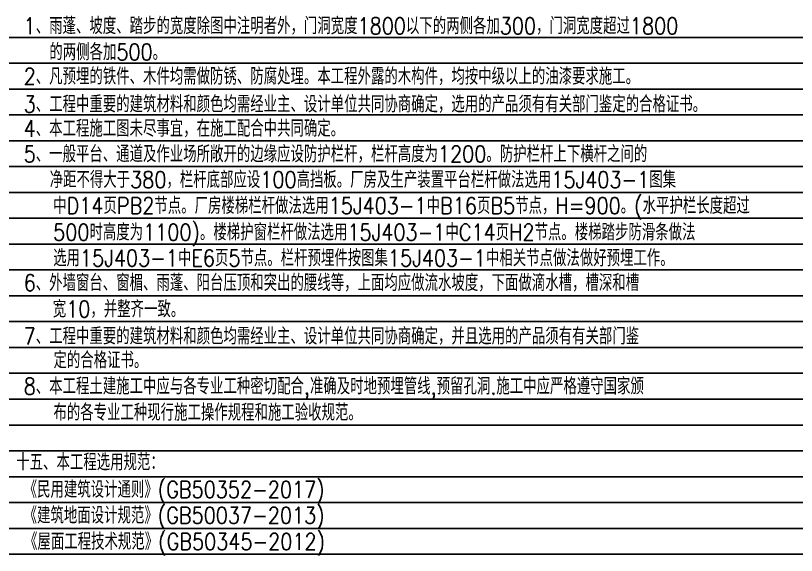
# Model space of a CAD drawing. Extents: x 4414382 to 4540065, y -615151 to -235742.
# Drawn here: x 4502021 to 4523182, y -344815 to -330195 of the extents above; entities that cross this region are included whole.
import ezdxf

# ---------------------------------------------------------------- set-up
doc = ezdxf.new("R2010")
doc.units = 0
doc.header["$LTSCALE"] = 1000
doc.header["$MEASUREMENT"] = 0
doc.layers.get('0').update_dxf_attribs({"linetype": 'CONTINUOUS'})
doc.layers.add('图层线', color=8, linetype='CONTINUOUS')
doc.styles.add('HZ1', font='txt.shx', dxfattribs={"bigfont": 'hzdx.shx'})

msp = doc.modelspace()

# ---------------------------------------------------------------- linework, layer by layer
at = {"layer": '图层线'}
for p, q in [((4450462.2, -330783.9), (4531062.2, -330783.9)), ((4450462.2, -331483.9), (4531062.2, -331483.9)), ((4450462.2, -332183.9), (4531062.2, -332183.9)), ((4450462.2, -332883.9), (4531062.2, -332883.9)), ((4450462.2, -333583.9), (4531062.2, -333583.9)), ((4450462.2, -334283.9), (4531062.2, -334283.9)), ((4450462.2, -334983.9), (4531062.2, -334983.9)), ((4450462.2, -335683.9), (4531062.2, -335683.9)), ((4450462.2, -336383.9), (4531062.2, -336383.9)), ((4450462.2, -337083.9), (4531062.2, -337083.9)), ((4450462.2, -337783.9), (4531062.2, -337783.9)), ((4450462.2, -338483.9), (4531062.2, -338483.9)), ((4450462.2, -339183.9), (4531062.2, -339183.9)), ((4450462.2, -339883.9), (4531062.2, -339883.9)), ((4450462.2, -340583.9), (4531062.2, -340583.9)), ((4450462.2, -341283.9), (4531062.2, -341283.9)), ((4450462.2, -341983.9), (4531062.2, -341983.9)), ((4450462.2, -342683.9), (4531062.2, -342683.9)), ((4450462.2, -343383.9), (4531062.2, -343383.9)), ((4450462.2, -344083.9), (4531062.2, -344083.9)), ((4450462.2, -344783.9), (4531062.2, -344783.9))]:
    msp.add_line(p, q, dxfattribs=at)

# ---------------------------------------------------------------- texts
at = {"color": 4, "style": 'HZ1', "width": 0.85}
for s, p in [('1、雨蓬、坡度、踏步的宽度除图中注明者外，门洞宽度1800以下的两侧各加300，门洞宽度超过1800', (4502239.3, -330696.9)), ('的两侧各加500。', (4502935.4, -331405.4)), ('2、凡预埋的铁件、木件均需做防锈、防腐处理。本工程外露的木构件，均按中级以上的油漆要求施工。', (4502239.3, -332064.1)), ('3、工程中重要的建筑材料和颜色均需经业主、设计单位共同协商确定，选用的产品须有有关部门鉴定的合格证书。', (4502239.3, -332818.5)), ('4、本工程施工图未尽事宜，在施工配合中共同确定。', (4502239.3, -333475.5)), ('5、一般平台、通道及作业场所敞开的边缘应设防护栏杆，栏杆高度为1200。防护栏杆上下横杆之间的', (4502239.3, -334168)), ('净距不得大于380，栏杆底部应设100高挡板。厂房及生产装置平台栏杆做法选用15J403-1图集', (4502944.6, -334862.8)), ('中D14页PB2节点。厂房楼梯栏杆做法选用15J403-1中B16页B5节点，H=900。(水平护栏长度超过', (4503039.4, -335567.5)), ('500时高度为1100)。楼梯护窗栏杆做法选用15J403-1中C14页H2节点。楼梯踏步防滑条做法', (4503039.4, -336285.9)), ('选用15J403-1中E6页5节点。栏杆预埋件按图集15J403-1中相关节点做法做好预埋工作。', (4503039.4, -336985.9)), ('6、外墙窗台、窗楣、雨蓬、阳台压顶和突出的腰线等，上面均应做流水坡度，下面做滴水槽，槽深和槽', (4502239.3, -337656.3)), ('宽10，并整齐一致。', (4503028.5, -338369.4)), ('7、工程中重要的建筑材料和颜色均需经业主、设计单位共同协商确定，并且选用的产品须有有关部门鉴', (4502239.3, -339102.3)), ('定的合格证书。', (4503048, -339752.4)), ('8、本工程土建施工中应与各专业工种密切配合,准确及时地预埋管线,预留孔洞.施工中应严格遵守国家颁', (4502239.3, -340457.5)), ('布的各专业工种现行施工操作规程和施工验收规范。', (4503045.9, -341168.4)), ('《民用建筑设计通则》(GB50352-2017)', (4502239.3, -343255.5)), ('《建筑地面设计规范》(GB50037-2013)', (4502239.3, -343955.5)), ('《屋面工程技术规范》(GB50345-2012)', (4502250.1, -344665.2))]:
    msp.add_text(s, height=450, dxfattribs=at).set_placement(p)
at = {"color": 6, "style": 'HZ1', "width": 0.85}
msp.add_text('十五、本工程选用规范：', height=450, dxfattribs=at).set_placement((4502039.3, -342514.9))

doc.saveas('drawing.dxf')
